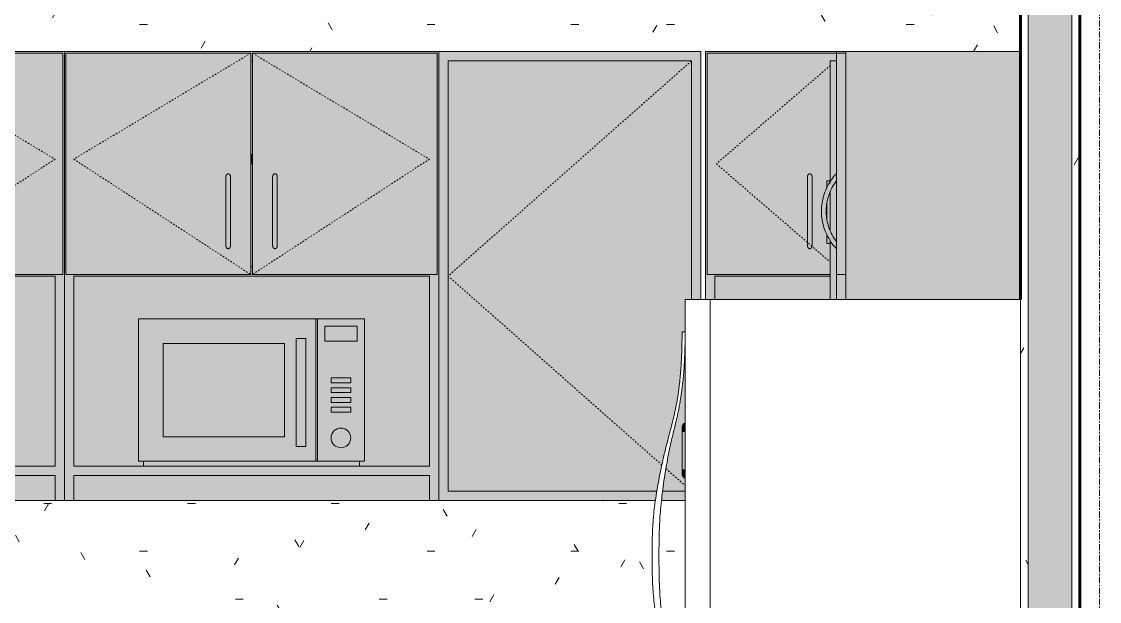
# Model space of a CAD drawing. Header units: inches. Extents: x -1667 to 6641, y -48 to 265.
# Drawn here: x 733.2 to 819.5, y 45.9 to 92.4 of the extents above; entities that cross this region are included whole.
import ezdxf

# ---------------------------------------------------------------- set-up
doc = ezdxf.new("R2010")
doc.units = ezdxf.units.IN
doc.header["$MEASUREMENT"] = 0
doc.linetypes.add('Dash', pattern=[0.25, 0.125, -0.125])
doc.linetypes.add('Grid Line 1_2_', pattern=[0.875, 0.5, -0.125, 0.125, -0.125])
for name, color, linetype, lineweight in [('A-GENM', 13, 'Continuous', 9), ('A-WALL', 113, 'Continuous', 18), ('A-WALL-PATT', 111, 'Continuous', 18), ('I-FURN', 30, 'Continuous', 9), ('I-WALL', 2, 'Continuous', 18), ('Q-CASE', 31, 'Continuous', 9), ('Q-CASE-HDLN', 31, 'Dash', 9), ('Q-SPCQ', 91, 'Continuous', 9), ('S-GRID', 1, 'Continuous', 9)]:
    doc.layers.add(name, color=color, linetype=linetype, lineweight=lineweight)
pattern_1 = [(0, (688.848, 0), (15.36, 3.84), [0.634, -10.886, 0.634, -10.886, -61.44]), (0, (688.848, 0), (15.36, 3.84), [-23.04, 0.634, -22.406, 0.634, -10.886, -26.88]), (0, (688.848, 0), (15.36, 3.84), [-57.6, 0.634, -7.046, 0.634, -18.566]), (120, (694.608, 1.92), (-11.00554, 11.38215), [0.634, -10.886, 0.634, -10.886, -61.44]), (120, (694.608, 1.92), (-11.00554, 11.38215), [-23.04, 0.634, -22.406, 0.634, -10.886, -26.88]), (120, (694.608, 1.92), (-11.00554, 11.38215), [-57.6, 0.634, -7.046, 0.634, -18.566]), (240, (696.528, 9.6), (-4.35446, -15.22215), [0.634, -10.886, 0.634, -10.886, -61.44]), (240, (696.528, 9.6), (-4.35446, -15.22215), [-23.04, 0.634, -22.406, 0.634, -10.886, -26.88]), (240, (696.528, 9.6), (-4.35446, -15.22215), [-57.6, 0.634, -7.046, 0.634, -18.566])]

# ---------------------------------------------------------------- blocks, each defined once
blk = doc.blocks.new('Open Source Metal Building_Exterior_rvt-5-Kitchen - North Elevation')
at = {"layer": 'S-GRID', "linetype": 'Grid Line 1_2_'}
blk.add_line((1122.353, -48), (1122.353, 169), dxfattribs=at)
blk = doc.blocks.new('Refrigeration-Dacor-Millennia - PF36BNDFBK-519146-Kitchen - North Elevation')
at = {"layer": 'A-GENM', "lineweight": 18}
for p, q in [((1089.153, 70.125), (1089.153, 27.593)), ((1091.153, 70.125), (1089.153, 70.125)), ((1091.153, 27.422), (1091.153, 70.125))]:
    blk.add_line(p, q, dxfattribs=at)
at = {"layer": 'A-GENM'}
for p, q in [((1089.153, 70.125), (1089.153, 3)), ((1091.153, 70.125), (1089.153, 70.125)), ((1091.153, 3), (1091.153, 70.125)), ((1088.903, 67.531), (1089.153, 67.531))]:
    blk.add_line(p, q, dxfattribs=at)
for points in [[(1088.903, 31.531), (1088.901, 32.122), (1088.887, 32.952), (1088.844, 33.948), (1088.799, 34.63), (1088.744, 35.263), (1088.681, 35.857), (1088.607, 36.4), (1088.528, 36.912), (1088.443, 37.392), (1088.366, 37.763), (1088.304, 38.051), (1088.241, 38.336), (1088.16, 38.672), (1088.076, 38.996), (1088.01, 39.255), (1087.944, 39.509), (1087.86, 39.819), (1087.75, 40.234), (1087.633, 40.696), (1087.469, 41.368), (1087.2, 42.553), (1086.943, 43.88), (1086.751, 45.116), (1086.644, 45.976), (1086.574, 46.768), (1086.531, 47.506), (1086.51, 48.203), (1086.503, 48.874), (1086.503, 49.531), (1086.503, 50.189), (1086.51, 50.859), (1086.531, 51.557), (1086.574, 52.295), (1086.644, 53.086), (1086.751, 53.947), (1086.895, 54.873), (1087.072, 55.846), (1087.277, 56.848), (1087.469, 57.695), (1087.633, 58.366), (1087.74, 58.786), (1087.827, 59.119), (1087.893, 59.367), (1087.96, 59.616), (1088.027, 59.872), (1088.093, 60.131), (1088.159, 60.392), (1088.225, 60.659), (1088.289, 60.939), (1088.351, 61.227), (1088.412, 61.522), (1088.472, 61.829), (1088.528, 62.153), (1088.581, 62.492), (1088.632, 62.843), (1088.68, 63.21), (1088.723, 63.6), (1088.762, 64.01), (1088.798, 64.437), (1088.83, 64.886), (1088.864, 65.522), (1088.892, 66.383), (1088.902, 67.137), (1088.903, 67.531)], [(1089.153, 67.531), (1089.151, 66.94), (1089.137, 66.111), (1089.095, 65.115), (1089.05, 64.433), (1088.995, 63.8), (1088.934, 63.206), (1088.862, 62.664), (1088.785, 62.151), (1088.703, 61.671), (1088.629, 61.3), (1088.57, 61.012), (1088.51, 60.727), (1088.433, 60.391), (1088.354, 60.067), (1088.293, 59.808), (1088.232, 59.554), (1088.155, 59.244), (1088.056, 58.829), (1087.953, 58.367), (1087.811, 57.696), (1087.586, 56.51), (1087.384, 55.183), (1087.239, 53.947), (1087.159, 53.086), (1087.106, 52.295), (1087.074, 51.557), (1087.058, 50.86), (1087.053, 50.189), (1087.053, 49.531), (1087.053, 48.874), (1087.058, 48.203), (1087.074, 47.505), (1087.106, 46.767), (1087.159, 45.976), (1087.239, 45.115), (1087.348, 44.189), (1087.485, 43.216), (1087.65, 42.214), (1087.811, 41.367), (1087.953, 40.696), (1088.047, 40.275), (1088.125, 39.943), (1088.186, 39.695), (1088.247, 39.446), (1088.308, 39.19), (1088.37, 38.931), (1088.433, 38.67), (1088.495, 38.403), (1088.555, 38.123), (1088.614, 37.835), (1088.673, 37.54), (1088.73, 37.233), (1088.784, 36.908), (1088.836, 36.57), (1088.886, 36.219), (1088.933, 35.852), (1088.975, 35.462), (1089.014, 35.052), (1089.049, 34.625), (1089.08, 34.176), (1089.114, 33.54), (1089.142, 32.679), (1089.152, 31.925), (1089.153, 31.531)]]:
    blk.add_open_spline(points, degree=3, knots=[-1, -1, -1, -1, -0.977941, -0.966912, -0.955882, -0.944853, -0.933824, -0.922794, -0.911765, -0.900735, -0.889706, -0.884191, -0.878676, -0.867647, -0.856618, -0.851103, -0.845588, -0.834559, -0.823529, -0.808824, -0.794118, -0.764706, -0.705882, -0.676471, -0.647059, -0.617647, -0.588235, -0.558824, -0.529412, -0.5, -0.470588, -0.441176, -0.411765, -0.382353, -0.352941, -0.323529, -0.294118, -0.264706, -0.235294, -0.205882, -0.191176, -0.176471, -0.169118, -0.161765, -0.154412, -0.147059, -0.139706, -0.132353, -0.125, -0.117647, -0.110294, -0.102941, -0.095588, -0.088235, -0.080882, -0.073529, -0.066176, -0.058824, -0.051471, -0.044118, -0.036765, -0.029412, -0.014706, 0, 0, 0, 0], dxfattribs=at)
at = {"layer": 'Q-SPCQ'}
for p, q in [((1091.153, 70.125), (1116.028, 70.125)), ((1091.153, 1.5), (1091.153, 70.125)), ((1116.028, 70.125), (1116.028, 1.5))]:
    blk.add_line(p, q, dxfattribs=at)
blk = doc.blocks.new('293304 - 293304 2-686364-Kitchen - North Elevation')
at = {"layer": 'Q-CASE'}
h = blk.add_hatch(color=256, dxfattribs=at)
h.paths.add_polyline_path([(979.403, 54), (980.153, 54), (980.153, 56), (1008.653, 56), (1008.653, 54), (1009.403, 54), (1009.403, 90), (979.403, 90), (979.403, 55.487)], flags=0)
h.paths.add_polyline_path([(998.173, 56.75), (980.153, 56.75), (980.153, 72), (1008.653, 72), (1008.653, 56.75), (1001.752, 56.75)], flags=0)
h.paths.add_polyline_path([(1001.752, 72.125), (994.465, 72.125), (994.465, 72.75), (994.34, 72.75), (994.34, 72.125), (979.528, 72.125), (979.528, 89.875), (994.34, 89.875), (994.34, 89.25), (994.465, 89.25), (994.465, 89.875), (1009.278, 89.875), (1009.278, 72.125), (1008.653, 72.125)], flags=0)
h = blk.add_hatch(color=256, dxfattribs=at)
h.paths.add_polyline_path([(979.528, 72.125), (994.34, 72.125), (994.34, 89.875), (979.528, 89.875), (979.528, 79.923)], flags=0)
h.paths.add_polyline_path([(992.597, 74.209), (992.455, 74.211), (992.366, 74.326), (992.34, 74.47), (992.34, 79.93), (992.366, 80.074), (992.455, 80.189), (992.599, 80.189), (992.689, 80.076), (992.716, 79.923), (992.716, 74.47), (992.666, 74.296), (992.599, 74.211)], flags=0)
h = blk.add_hatch(color=256, dxfattribs=at)
h.paths.add_polyline_path([(994.465, 72.125), (1009.278, 72.125), (1009.278, 89.875), (994.465, 89.875), (994.465, 79.923)], flags=0)
h.paths.add_polyline_path([(996.208, 74.209), (996.116, 74.324), (996.09, 74.47), (996.09, 79.93), (996.116, 80.076), (996.208, 80.191), (996.351, 80.189), (996.44, 80.074), (996.466, 79.923), (996.466, 74.47), (996.44, 74.326), (996.351, 74.211), (996.279, 74.21)], flags=0)
h = blk.add_hatch(color=256, dxfattribs=at)
h.paths.add_polyline_path([(980.153, 56.75), (985.741, 56.75), (985.741, 57.144), (985.348, 57.144), (985.348, 68.561), (1003.458, 68.561), (1003.458, 57.144), (1003.064, 57.144), (1003.064, 56.75), (1008.653, 56.75), (1008.653, 72), (980.153, 72), (980.153, 63.632)], flags=0)
h.paths.add_polyline_path([(994.465, 72.75), (994.465, 81), (994.34, 81), (994.34, 72.75)], flags=0)
h.paths.add_polyline_path([(994.34, 81.75), (994.465, 81.75), (994.465, 89.25), (994.34, 89.25), (994.34, 88.069)], flags=0)
for points in [[(994.34, 81), (994.465, 81), (994.465, 81.75), (994.34, 81.75)], [(992.597, 74.209), (992.689, 74.324), (992.716, 74.47), (992.716, 79.93), (992.689, 80.076), (992.597, 80.191), (992.455, 80.189), (992.366, 80.074), (992.34, 79.923), (992.34, 74.47), (992.366, 74.326), (992.455, 74.211)], [(996.208, 74.209), (996.351, 74.211), (996.44, 74.326), (996.466, 74.47), (996.466, 79.93), (996.44, 80.074), (996.351, 80.189), (996.208, 80.191), (996.116, 80.076), (996.09, 79.923), (996.09, 74.47), (996.116, 74.324)], [(1008.653, 54), (1008.653, 56), (980.153, 56), (980.153, 54), (994.593, 54)]]:
    blk.add_hatch(color=256, dxfattribs=at).paths.add_polyline_path(points, flags=0)
for p, q in [((979.403, 90), (1009.403, 90)), ((979.403, 90), (979.403, 54)), ((979.528, 89.875), (994.34, 89.875)), ((979.528, 72.125), (979.528, 89.875)), ((994.34, 72.125), (994.34, 89.875)), ((994.465, 89.875), (1009.278, 89.875)), ((994.465, 89.875), (994.465, 72.125)), ((1009.278, 72.125), (1009.278, 89.875)), ((1009.403, 54), (1009.403, 90)), ((994.34, 89.25), (994.465, 89.25)), ((994.34, 81.75), (994.465, 81.75)), ((994.465, 81), (994.34, 81)), ((994.465, 72.75), (994.34, 72.75)), ((994.34, 72.125), (979.528, 72.125)), ((980.153, 72), (980.153, 56.75)), ((980.153, 72), (1008.653, 72)), ((1009.278, 72.125), (994.465, 72.125)), ((1008.653, 56.75), (1008.653, 72)), ((1008.653, 56.75), (980.153, 56.75)), ((1008.653, 56), (980.153, 56)), ((980.153, 54), (980.153, 56)), ((1008.653, 56), (1008.653, 54)), ((979.403, 54), (980.153, 54)), ((1008.653, 54), (980.153, 54)), ((1008.653, 54), (1009.403, 54))]:
    blk.add_line(p, q, dxfattribs=at)
at = {"layer": 'Q-CASE', "flags": 128}
for points in [[(992.34, 79.93), (992.34, 79.802), (992.34, 79.669), (992.34, 79.532), (992.34, 79.391), (992.34, 79.247), (992.34, 79.1), (992.34, 78.949), (992.34, 78.796), (992.34, 78.64), (992.34, 78.482), (992.34, 78.322), (992.34, 78.16), (992.34, 77.997), (992.34, 77.832), (992.34, 77.666), (992.34, 77.5), (992.34, 77.333), (992.34, 77.166), (992.34, 76.999), (992.34, 76.832), (992.34, 76.666), (992.34, 76.5), (992.34, 76.336), (992.34, 76.173), (992.34, 76.012), (992.34, 75.853), (992.34, 75.695), (992.34, 75.541), (992.34, 75.389), (992.34, 75.239), (992.34, 75.093), (992.34, 74.951), (992.34, 74.812), (992.34, 74.676), (992.34, 74.545), (992.34, 74.47)], [(992.716, 74.47), (992.716, 74.598), (992.716, 74.731), (992.716, 74.868), (992.716, 75.009), (992.716, 75.153), (992.716, 75.3), (992.716, 75.451), (992.716, 75.604), (992.716, 75.76), (992.716, 75.918), (992.716, 76.078), (992.716, 76.24), (992.716, 76.403), (992.716, 76.568), (992.716, 76.734), (992.716, 76.9), (992.716, 77.067), (992.716, 77.234), (992.716, 77.401), (992.716, 77.568), (992.716, 77.734), (992.716, 77.9), (992.716, 78.064), (992.716, 78.227), (992.716, 78.388), (992.716, 78.547), (992.716, 78.705), (992.716, 78.859), (992.716, 79.011), (992.716, 79.161), (992.716, 79.307), (992.716, 79.449), (992.716, 79.588), (992.716, 79.724), (992.716, 79.855), (992.716, 79.93)], [(996.09, 79.93), (996.09, 79.802), (996.09, 79.669), (996.09, 79.532), (996.09, 79.391), (996.09, 79.247), (996.09, 79.1), (996.09, 78.949), (996.09, 78.796), (996.09, 78.64), (996.09, 78.482), (996.09, 78.322), (996.09, 78.16), (996.09, 77.997), (996.09, 77.832), (996.09, 77.666), (996.09, 77.5), (996.09, 77.333), (996.09, 77.166), (996.09, 76.999), (996.09, 76.832), (996.09, 76.666), (996.09, 76.5), (996.09, 76.336), (996.09, 76.173), (996.09, 76.012), (996.09, 75.853), (996.09, 75.695), (996.09, 75.541), (996.09, 75.389), (996.09, 75.239), (996.09, 75.093), (996.09, 74.951), (996.09, 74.812), (996.09, 74.676), (996.09, 74.545), (996.09, 74.47)], [(996.466, 74.47), (996.466, 74.598), (996.466, 74.731), (996.466, 74.868), (996.466, 75.009), (996.466, 75.153), (996.466, 75.3), (996.466, 75.451), (996.466, 75.604), (996.466, 75.76), (996.466, 75.918), (996.466, 76.078), (996.466, 76.24), (996.466, 76.403), (996.466, 76.568), (996.466, 76.734), (996.466, 76.9), (996.466, 77.067), (996.466, 77.234), (996.466, 77.401), (996.466, 77.568), (996.466, 77.734), (996.466, 77.9), (996.466, 78.064), (996.466, 78.227), (996.466, 78.388), (996.466, 78.547), (996.466, 78.705), (996.466, 78.859), (996.466, 79.011), (996.466, 79.161), (996.466, 79.307), (996.466, 79.449), (996.466, 79.588), (996.466, 79.724), (996.466, 79.855), (996.466, 79.93)]]:
    blk.add_lwpolyline(points, dxfattribs=at)
at = {"layer": 'Q-CASE'}
for points, knots in [([(992.34, 79.93), (992.339, 79.957), (992.342, 80.007), (992.357, 80.055), (992.369, 80.082), (992.375, 80.093), (992.385, 80.113), (992.402, 80.141), (992.427, 80.17), (992.447, 80.186), (992.462, 80.192), (992.473, 80.196), (992.493, 80.202), (992.526, 80.205), (992.558, 80.203), (992.579, 80.198), (992.59, 80.194), (992.605, 80.188), (992.626, 80.172), (992.651, 80.143), (992.669, 80.115), (992.681, 80.092), (992.697, 80.059), (992.713, 80.008), (992.717, 79.957), (992.716, 79.93)], [0, 0, 0, 0, 0.1, 0.2, 0.2125, 0.225, 0.25, 0.3, 0.35, 0.4, 0.4125, 0.425, 0.45, 0.5, 0.55, 0.575, 0.5875, 0.6, 0.65, 0.7, 0.75, 0.775, 0.8, 0.9, 1, 1, 1, 1]), ([(996.09, 79.93), (996.089, 79.957), (996.092, 80.008), (996.108, 80.059), (996.124, 80.092), (996.136, 80.115), (996.154, 80.143), (996.179, 80.172), (996.2, 80.188), (996.215, 80.194), (996.226, 80.198), (996.247, 80.203), (996.279, 80.205), (996.312, 80.202), (996.332, 80.196), (996.343, 80.192), (996.358, 80.186), (996.379, 80.17), (996.403, 80.141), (996.42, 80.113), (996.431, 80.093), (996.436, 80.082), (996.448, 80.055), (996.463, 80.007), (996.467, 79.957), (996.466, 79.93)], [0, 0, 0, 0, 0.1, 0.2, 0.225, 0.25, 0.3, 0.35, 0.4, 0.4125, 0.425, 0.45, 0.5, 0.55, 0.575, 0.5875, 0.6, 0.65, 0.7, 0.75, 0.775, 0.7875, 0.8, 0.9, 1, 1, 1, 1]), ([(992.716, 74.47), (992.717, 74.443), (992.713, 74.392), (992.697, 74.341), (992.681, 74.308), (992.669, 74.285), (992.651, 74.257), (992.626, 74.228), (992.605, 74.212), (992.59, 74.206), (992.579, 74.202), (992.558, 74.197), (992.526, 74.195), (992.493, 74.198), (992.473, 74.204), (992.462, 74.208), (992.447, 74.214), (992.427, 74.23), (992.402, 74.259), (992.385, 74.287), (992.375, 74.307), (992.369, 74.318), (992.357, 74.345), (992.342, 74.393), (992.339, 74.443), (992.34, 74.47)], [0, 0, 0, 0, 0.1, 0.2, 0.225, 0.25, 0.3, 0.35, 0.4, 0.4125, 0.425, 0.45, 0.5, 0.55, 0.575, 0.5875, 0.6, 0.65, 0.7, 0.75, 0.775, 0.7875, 0.8, 0.9, 1, 1, 1, 1]), ([(996.466, 74.47), (996.467, 74.443), (996.463, 74.393), (996.448, 74.345), (996.436, 74.318), (996.431, 74.307), (996.42, 74.287), (996.403, 74.259), (996.379, 74.23), (996.358, 74.214), (996.343, 74.208), (996.332, 74.204), (996.312, 74.198), (996.279, 74.195), (996.247, 74.197), (996.226, 74.202), (996.215, 74.206), (996.2, 74.212), (996.179, 74.228), (996.154, 74.257), (996.136, 74.285), (996.124, 74.308), (996.108, 74.341), (996.092, 74.392), (996.089, 74.443), (996.09, 74.47)], [0, 0, 0, 0, 0.1, 0.2, 0.2125, 0.225, 0.25, 0.3, 0.35, 0.4, 0.4125, 0.425, 0.45, 0.5, 0.55, 0.575, 0.5875, 0.6, 0.65, 0.7, 0.75, 0.775, 0.8, 0.9, 1, 1, 1, 1])]:
    blk.add_open_spline(points, degree=3, knots=knots, dxfattribs=at)
at = {"layer": 'Q-CASE-HDLN'}
for p, q in [((994.34, 89.875), (980.153, 81.375)), ((994.465, 89.875), (1008.653, 81.375)), ((980.153, 81.375), (994.34, 72.125)), ((1008.653, 81.375), (994.465, 72.125))]:
    blk.add_line(p, q, dxfattribs=at)
blk = doc.blocks.new('Small_Microwave_14381 - Small_Microwave_14381-624995-Kitchen - North Elevation')
at = {"layer": 'I-FURN'}
h = blk.add_hatch(color=256, dxfattribs=at)
h.paths.add_polyline_path([(998.173, 57.144), (999.541, 57.144), (999.541, 68.561), (985.348, 68.561), (985.348, 57.144), (998.163, 57.144)], flags=0)
h.paths.add_polyline_path([(998.462, 58.325), (997.967, 58.325), (997.98, 66.986), (998.754, 66.986), (998.741, 58.325), (998.557, 58.325)], flags=0)
h.paths.add_polyline_path([(987.316, 59.112), (987.316, 66.593), (997.041, 66.593), (997.041, 59.112), (994.593, 59.112)], flags=0)
for points in [[(999.541, 57.144), (999.694, 57.144), (999.694, 68.561), (999.541, 68.561), (999.541, 59.112)], [(1002.867, 66.789), (1002.867, 67.97), (1000.285, 67.97), (1000.285, 66.789), (1001.752, 66.789)], [(997.041, 59.112), (997.041, 66.593), (987.316, 66.593), (987.316, 59.112), (994.593, 59.112)], [(998.163, 58.325), (998.754, 58.325), (998.741, 66.986), (997.967, 66.986), (997.98, 58.325), (998.082, 58.325)], [(1002.364, 63.443), (1002.364, 63.837), (1000.789, 63.837), (1000.789, 63.443), (1001.752, 63.443)], [(1000.789, 62.656), (1002.364, 62.656), (1002.364, 63.049), (1000.789, 63.049)], [(1000.789, 61.868), (1002.364, 61.868), (1002.364, 62.262), (1000.789, 62.262)], [(1000.789, 61.081), (1002.364, 61.081), (1002.364, 61.474), (1000.789, 61.474)], [(1001.564, 58.234), (1001.768, 58.261), (1001.957, 58.34), (1002.12, 58.465), (1002.246, 58.628), (1002.324, 58.818), (1002.351, 59.022), (1002.324, 59.225), (1002.246, 59.415), (1002.12, 59.578), (1001.957, 59.704), (1001.752, 59.784), (1001.564, 59.809), (1001.36, 59.782), (1001.17, 59.704), (1000.992, 59.56), (1000.882, 59.415), (1000.803, 59.225), (1000.776, 59.022), (1000.803, 58.818), (1000.882, 58.628), (1001.007, 58.465), (1001.17, 58.34), (1001.36, 58.261)], [(1003.064, 56.75), (1003.064, 57.144), (985.741, 57.144), (985.741, 56.75), (1002.867, 56.75)]]:
    blk.add_hatch(color=256, dxfattribs=at).paths.add_polyline_path(points, flags=0)
h = blk.add_hatch(color=256, dxfattribs=at)
h.paths.add_polyline_path([(1000.776, 57.144), (1003.458, 57.144), (1003.458, 68.561), (999.694, 68.561), (999.694, 57.144)], flags=0)
h.paths.add_polyline_path([(1001.564, 58.234), (1001.36, 58.261), (1001.17, 58.34), (1001.007, 58.465), (1000.882, 58.628), (1000.803, 58.818), (1000.776, 59.022), (1000.803, 59.225), (1000.882, 59.415), (1001.007, 59.578), (1001.17, 59.704), (1001.36, 59.782), (1001.564, 59.809), (1001.768, 59.782), (1001.957, 59.704), (1002.12, 59.578), (1002.246, 59.415), (1002.324, 59.225), (1002.351, 59.022), (1002.324, 58.818), (1002.246, 58.628), (1002.12, 58.465), (1001.957, 58.34), (1001.752, 58.259)], flags=0)
h.paths.add_polyline_path([(1002.351, 61.081), (1000.789, 61.081), (1000.789, 61.474), (1002.364, 61.474), (1002.364, 61.081)], flags=0)
h.paths.add_polyline_path([(1001.904, 61.868), (1000.789, 61.868), (1000.789, 62.262), (1002.364, 62.262), (1002.351, 61.868)], flags=0)
h.paths.add_polyline_path([(1002.364, 62.656), (1000.789, 62.656), (1000.789, 63.049), (1002.364, 63.049)], flags=0)
h.paths.add_polyline_path([(1002.351, 63.443), (1000.789, 63.443), (1000.789, 63.837), (1002.364, 63.837), (1002.364, 63.443)], flags=0)
h.paths.add_polyline_path([(1002.364, 66.789), (1000.285, 66.789), (1000.285, 67.97), (1002.867, 67.97), (1002.867, 66.789)], flags=0)
for p, q in [((985.348, 68.561), (999.541, 68.561)), ((985.348, 68.561), (985.348, 57.144)), ((999.541, 57.144), (999.541, 68.561)), ((999.541, 68.561), (999.694, 68.561)), ((999.694, 68.561), (1003.458, 68.561)), ((999.694, 57.144), (999.694, 68.561)), ((1003.458, 57.144), (1003.458, 68.561)), ((1000.285, 67.97), (1002.867, 67.97)), ((1000.285, 66.789), (1000.285, 67.97)), ((1002.867, 67.97), (1002.867, 66.789)), ((987.316, 59.112), (987.316, 66.593)), ((987.316, 66.593), (997.041, 66.593)), ((997.041, 66.593), (997.041, 59.112)), ((997.967, 66.986), (997.967, 58.325)), ((997.967, 66.986), (998.754, 66.986)), ((998.754, 58.325), (998.754, 66.986)), ((1002.867, 66.789), (1000.285, 66.789)), ((1002.364, 63.837), (1000.789, 63.837)), ((1000.789, 63.837), (1000.789, 63.443)), ((1000.789, 63.443), (1002.364, 63.443)), ((1002.364, 63.443), (1002.364, 63.837)), ((1002.364, 63.049), (1000.789, 63.049)), ((1000.789, 63.049), (1000.789, 62.656)), ((1000.789, 62.656), (1002.364, 62.656)), ((1002.364, 62.262), (1000.789, 62.262)), ((1000.789, 62.262), (1000.789, 61.868)), ((1002.364, 62.656), (1002.364, 63.049)), ((1002.364, 61.868), (1002.364, 62.262)), ((1000.789, 61.868), (1002.364, 61.868)), ((1002.364, 61.474), (1000.789, 61.474)), ((1000.789, 61.474), (1000.789, 61.081)), ((1002.364, 61.081), (1002.364, 61.474)), ((1000.789, 61.081), (1002.364, 61.081)), ((997.041, 59.112), (987.316, 59.112)), ((998.754, 58.325), (997.967, 58.325)), ((999.541, 57.144), (985.348, 57.144)), ((985.741, 56.75), (985.741, 57.144)), ((999.694, 57.144), (999.541, 57.144)), ((1003.458, 57.144), (999.694, 57.144)), ((1003.064, 57.144), (1003.064, 56.75))]:
    blk.add_line(p, q, dxfattribs=at)
for start, end in [(0, 180), (180, 0)]:
    blk.add_arc((1001.564, 59.022), 0.787, start, end, dxfattribs=at)
blk = doc.blocks.new('293302 - 293302-686305-Kitchen - North Elevation')
at = {"layer": 'Q-CASE'}
for points in [[(1091.153, 70.125), (1091.528, 70.125), (1091.528, 72), (1100.778, 72), (1100.778, 72.125), (1090.903, 72.125), (1090.903, 89.875), (1101.278, 89.875), (1101.278, 90), (1090.778, 90), (1090.778, 70.125)], [(1099.18, 74.196), (1099.249, 74.241), (1099.294, 74.309), (1099.328, 74.47), (1099.32, 80.012), (1099.294, 80.091), (1099.249, 80.159), (1099.18, 80.204), (1099.099, 80.204), (1099.03, 80.159), (1098.985, 80.091), (1098.952, 79.923), (1098.959, 74.388), (1098.985, 74.309), (1099.03, 74.241), (1099.099, 74.196)], [(1094.828, 70.125), (1100.778, 70.125), (1100.778, 72), (1091.528, 72), (1091.528, 70.125)]]:
    blk.add_hatch(color=256, dxfattribs=at).paths.add_polyline_path(points, flags=0)
h = blk.add_hatch(color=256, dxfattribs=at)
h.paths.add_polyline_path([(1094.828, 72.125), (1100.778, 72.125), (1100.758, 74.623), (1100.499, 74.623), (1100.499, 75.353), (1100.447, 75.436), (1100.12, 76.706), (1100.131, 77.773), (1100.461, 78.985), (1100.499, 79.041), (1100.499, 79.623), (1100.778, 79.623), (1100.778, 89.25), (1101.278, 89.25), (1101.278, 89.875), (1090.903, 89.875), (1090.903, 72.125)], flags=0)
h.paths.add_polyline_path([(1099.099, 74.196), (1099.028, 74.245), (1098.985, 74.309), (1098.952, 74.47), (1098.959, 80.012), (1098.985, 80.091), (1099.076, 80.189), (1099.099, 80.204), (1099.203, 80.189), (1099.267, 80.131), (1099.3, 80.074), (1099.328, 79.923), (1099.32, 74.388), (1099.26, 74.257), (1099.217, 74.22), (1099.18, 74.196), (1099.14, 74.196)], flags=0)
h.paths.add_polyline_path([(1100.499, 76.61), (1100.499, 77.795), (1100.447, 77.555), (1100.477, 76.706)], flags=0)
h = blk.add_hatch(color=256, dxfattribs=at)
h.paths.add_polyline_path([(1100.758, 74.623), (1100.778, 74.623), (1100.766, 74.932), (1100.538, 75.29), (1100.499, 75.353), (1100.516, 74.623), (1100.741, 74.623)], flags=0)
h.paths.add_polyline_path([(1100.778, 75.71), (1100.778, 78.69), (1100.64, 78.403), (1100.499, 77.795), (1100.499, 76.609), (1100.648, 75.961), (1100.76, 75.745)], flags=0)
h.paths.add_polyline_path([(1100.499, 79.041), (1100.778, 79.459), (1100.778, 79.623), (1100.499, 79.623), (1100.499, 79.11)], flags=0)
for p, q in [((1090.778, 90), (1101.278, 90)), ((1090.778, 70.125), (1090.778, 90)), ((1090.903, 89.875), (1101.278, 89.875)), ((1090.903, 72.125), (1090.903, 89.875)), ((1100.499, 79.041), (1100.499, 79.623)), ((1100.499, 79.623), (1100.778, 79.623)), ((1100.499, 76.61), (1100.499, 77.795)), ((1100.499, 74.623), (1100.499, 75.353)), ((1100.778, 74.623), (1100.499, 74.623)), ((1100.778, 72.125), (1090.903, 72.125)), ((1091.528, 72), (1091.528, 70.125)), ((1100.778, 72), (1091.528, 72))]:
    blk.add_line(p, q, dxfattribs=at)
at = {"layer": 'Q-CASE', "flags": 128}
for points in [[(1098.952, 79.93), (1098.952, 79.802), (1098.952, 79.669), (1098.952, 79.532), (1098.952, 79.391), (1098.952, 79.247), (1098.952, 79.1), (1098.952, 78.949), (1098.952, 78.796), (1098.952, 78.64), (1098.952, 78.482), (1098.952, 78.322), (1098.952, 78.16), (1098.952, 77.997), (1098.952, 77.832), (1098.952, 77.666), (1098.952, 77.5), (1098.952, 77.333), (1098.952, 77.166), (1098.952, 76.999), (1098.952, 76.832), (1098.952, 76.666), (1098.952, 76.5), (1098.952, 76.336), (1098.952, 76.173), (1098.952, 76.012), (1098.952, 75.853), (1098.952, 75.695), (1098.952, 75.541), (1098.952, 75.389), (1098.952, 75.239), (1098.952, 75.093), (1098.952, 74.951), (1098.952, 74.812), (1098.952, 74.676), (1098.952, 74.545), (1098.952, 74.47)], [(1099.328, 74.47), (1099.328, 74.598), (1099.328, 74.731), (1099.328, 74.868), (1099.328, 75.009), (1099.328, 75.153), (1099.328, 75.3), (1099.328, 75.451), (1099.328, 75.604), (1099.328, 75.76), (1099.328, 75.918), (1099.328, 76.078), (1099.328, 76.24), (1099.328, 76.403), (1099.328, 76.568), (1099.328, 76.734), (1099.328, 76.9), (1099.328, 77.067), (1099.328, 77.234), (1099.328, 77.401), (1099.328, 77.568), (1099.328, 77.734), (1099.328, 77.9), (1099.328, 78.064), (1099.328, 78.227), (1099.328, 78.388), (1099.328, 78.547), (1099.328, 78.705), (1099.328, 78.859), (1099.328, 79.011), (1099.328, 79.161), (1099.328, 79.307), (1099.328, 79.449), (1099.328, 79.588), (1099.328, 79.724), (1099.328, 79.855), (1099.328, 79.93)]]:
    blk.add_lwpolyline(points, dxfattribs=at)
at = {"layer": 'Q-CASE'}
for points in [[(1098.952, 79.93), (1098.951, 79.958), (1098.955, 79.992), (1098.964, 80.032), (1098.969, 80.052), (1098.976, 80.072), (1098.983, 80.088), (1098.989, 80.1), (1098.996, 80.112), (1099.004, 80.127), (1099.014, 80.141), (1099.023, 80.152), (1099.03, 80.159), (1099.037, 80.166), (1099.048, 80.175), (1099.062, 80.186), (1099.08, 80.197), (1099.096, 80.203), (1099.108, 80.206), (1099.122, 80.209), (1099.14, 80.21), (1099.157, 80.209), (1099.171, 80.206), (1099.184, 80.203), (1099.199, 80.197), (1099.217, 80.186), (1099.231, 80.175), (1099.242, 80.166), (1099.25, 80.158), (1099.259, 80.148), (1099.272, 80.132), (1099.283, 80.114), (1099.291, 80.098), (1099.296, 80.088), (1099.302, 80.074), (1099.31, 80.052), (1099.318, 80.022), (1099.326, 79.982), (1099.328, 79.951), (1099.328, 79.93)], [(1099.328, 74.47), (1099.328, 74.442), (1099.324, 74.408), (1099.315, 74.368), (1099.31, 74.348), (1099.303, 74.328), (1099.296, 74.312), (1099.29, 74.3), (1099.283, 74.288), (1099.275, 74.273), (1099.265, 74.259), (1099.256, 74.248), (1099.249, 74.241), (1099.242, 74.234), (1099.231, 74.225), (1099.217, 74.214), (1099.199, 74.203), (1099.184, 74.197), (1099.171, 74.194), (1099.157, 74.191), (1099.14, 74.19), (1099.122, 74.191), (1099.108, 74.194), (1099.096, 74.197), (1099.08, 74.203), (1099.062, 74.214), (1099.048, 74.225), (1099.037, 74.234), (1099.029, 74.242), (1099.02, 74.252), (1099.007, 74.268), (1098.996, 74.286), (1098.988, 74.302), (1098.983, 74.312), (1098.977, 74.326), (1098.969, 74.348), (1098.961, 74.378), (1098.954, 74.418), (1098.951, 74.449), (1098.952, 74.47)]]:
    blk.add_open_spline(points, degree=3, knots=[0, 0, 0, 0, 0.111111, 0.138889, 0.166667, 0.194444, 0.222222, 0.236111, 0.25, 0.277778, 0.305556, 0.319444, 0.333333, 0.347222, 0.361111, 0.388889, 0.416667, 0.444444, 0.458333, 0.472222, 0.5, 0.527778, 0.541667, 0.555556, 0.583333, 0.611111, 0.638889, 0.652778, 0.666667, 0.6875, 0.708333, 0.75, 0.770833, 0.78125, 0.791667, 0.833333, 0.875, 0.916667, 1, 1, 1, 1], dxfattribs=at)
at = {"layer": 'Q-CASE-HDLN'}
for p, q in [((1101.278, 89.314), (1101.204, 89.25)), ((1100.778, 88.882), (1091.653, 81)), ((1091.653, 81), (1100.778, 73.118))]:
    blk.add_line(p, q, dxfattribs=at)
blk = doc.blocks.new('293304 - 293304 2-V18-Kitchen - North Elevation')
at = {"layer": 'Q-CASE'}
h = blk.add_hatch(color=256, dxfattribs=at)
h.paths.add_polyline_path([(1040.153, 54), (1040.153, 56), (1068.653, 56), (1068.653, 54), (1069.403, 54), (1069.403, 90), (1039.403, 90), (1039.403, 54)], flags=0)
h.paths.add_polyline_path([(1059.029, 56.75), (1040.153, 56.75), (1040.153, 72), (1068.653, 72), (1068.653, 56.75), (1066.189, 56.75)], flags=0)
h.paths.add_polyline_path([(1068.658, 72.125), (1054.465, 72.125), (1054.465, 72.75), (1054.34, 72.75), (1054.34, 72.125), (1039.528, 72.125), (1039.528, 89.875), (1054.34, 89.875), (1054.34, 89.25), (1054.465, 89.25), (1054.465, 89.875), (1069.278, 89.875), (1069.278, 72.125)], flags=0)
h = blk.add_hatch(color=256, dxfattribs=at)
h.paths.add_polyline_path([(1039.528, 72.125), (1054.34, 72.125), (1054.34, 89.875), (1039.528, 89.875), (1039.528, 88.069)], flags=0)
h.paths.add_polyline_path([(1052.597, 74.209), (1052.455, 74.211), (1052.366, 74.326), (1052.34, 74.47), (1052.34, 79.93), (1052.366, 80.074), (1052.455, 80.189), (1052.599, 80.189), (1052.689, 80.076), (1052.716, 79.923), (1052.716, 74.47), (1052.666, 74.296), (1052.599, 74.211)], flags=0)
h = blk.add_hatch(color=256, dxfattribs=at)
h.paths.add_polyline_path([(1054.465, 72.125), (1069.278, 72.125), (1069.278, 89.875), (1054.465, 89.875), (1054.465, 74.967)], flags=0)
h.paths.add_polyline_path([(1056.208, 74.209), (1056.116, 74.324), (1056.09, 74.47), (1056.09, 79.93), (1056.116, 80.076), (1056.208, 80.191), (1056.351, 80.189), (1056.44, 80.074), (1056.466, 79.923), (1056.466, 74.47), (1056.44, 74.326), (1056.351, 74.211), (1056.279, 74.21)], flags=0)
h = blk.add_hatch(color=256, dxfattribs=at)
h.paths.add_polyline_path([(1045.348, 56.75), (1045.741, 56.75), (1045.741, 57.144), (1045.348, 57.144), (1045.348, 68.561), (1063.458, 68.561), (1063.458, 57.144), (1063.064, 57.144), (1063.064, 56.75), (1068.653, 56.75), (1068.653, 72), (1040.153, 72), (1040.153, 56.75), (1044.954, 56.75)], flags=0)
h.paths.add_polyline_path([(1054.34, 72.75), (1054.465, 72.75), (1054.465, 81), (1054.34, 81), (1054.34, 75.851)], flags=0)
h.paths.add_polyline_path([(1054.465, 81.75), (1054.465, 89.25), (1054.34, 89.25), (1054.34, 81.75)], flags=0)
for points in [[(1054.34, 81), (1054.465, 81), (1054.465, 81.75), (1054.34, 81.75)], [(1052.597, 74.209), (1052.689, 74.324), (1052.716, 74.47), (1052.716, 79.93), (1052.689, 80.076), (1052.597, 80.191), (1052.455, 80.189), (1052.366, 80.074), (1052.34, 79.923), (1052.34, 74.47), (1052.366, 74.326), (1052.455, 74.211)], [(1056.208, 74.209), (1056.351, 74.211), (1056.44, 74.326), (1056.466, 74.47), (1056.466, 79.93), (1056.44, 80.074), (1056.351, 80.189), (1056.208, 80.191), (1056.116, 80.076), (1056.09, 79.923), (1056.09, 74.47), (1056.116, 74.324)], [(1066.189, 54), (1068.653, 54), (1068.653, 56), (1040.153, 56), (1040.153, 54)]]:
    blk.add_hatch(color=256, dxfattribs=at).paths.add_polyline_path(points, flags=0)
for p, q in [((1039.403, 90), (1069.403, 90)), ((1039.403, 90), (1039.403, 54)), ((1039.528, 89.875), (1054.34, 89.875)), ((1039.528, 72.125), (1039.528, 89.875)), ((1054.34, 72.125), (1054.34, 89.875)), ((1054.465, 89.875), (1069.278, 89.875)), ((1054.465, 89.875), (1054.465, 72.125)), ((1069.278, 72.125), (1069.278, 89.875)), ((1054.34, 89.25), (1054.465, 89.25)), ((1054.34, 81.75), (1054.465, 81.75)), ((1054.465, 81), (1054.34, 81)), ((1054.465, 72.75), (1054.34, 72.75)), ((1054.34, 72.125), (1039.528, 72.125)), ((1040.153, 72), (1040.153, 56.75)), ((1040.153, 72), (1068.653, 72)), ((1069.278, 72.125), (1054.465, 72.125)), ((1068.653, 56.75), (1068.653, 72)), ((1068.653, 56.75), (1040.153, 56.75)), ((1068.653, 56), (1040.153, 56)), ((1040.153, 54), (1040.153, 56)), ((1068.653, 56), (1068.653, 54)), ((1039.403, 54), (1040.153, 54)), ((1068.653, 54), (1040.153, 54)), ((1068.653, 54), (1069.403, 54))]:
    blk.add_line(p, q, dxfattribs=at)
at = {"layer": 'Q-CASE', "flags": 128}
for points in [[(1052.34, 79.93), (1052.34, 79.802), (1052.34, 79.669), (1052.34, 79.532), (1052.34, 79.391), (1052.34, 79.247), (1052.34, 79.1), (1052.34, 78.949), (1052.34, 78.796), (1052.34, 78.64), (1052.34, 78.482), (1052.34, 78.322), (1052.34, 78.16), (1052.34, 77.997), (1052.34, 77.832), (1052.34, 77.666), (1052.34, 77.5), (1052.34, 77.333), (1052.34, 77.166), (1052.34, 76.999), (1052.34, 76.832), (1052.34, 76.666), (1052.34, 76.5), (1052.34, 76.336), (1052.34, 76.173), (1052.34, 76.012), (1052.34, 75.853), (1052.34, 75.695), (1052.34, 75.541), (1052.34, 75.389), (1052.34, 75.239), (1052.34, 75.093), (1052.34, 74.951), (1052.34, 74.812), (1052.34, 74.676), (1052.34, 74.545), (1052.34, 74.47)], [(1052.716, 74.47), (1052.716, 74.598), (1052.716, 74.731), (1052.716, 74.868), (1052.716, 75.009), (1052.716, 75.153), (1052.716, 75.3), (1052.716, 75.451), (1052.716, 75.604), (1052.716, 75.76), (1052.716, 75.918), (1052.716, 76.078), (1052.716, 76.24), (1052.716, 76.403), (1052.716, 76.568), (1052.716, 76.734), (1052.716, 76.9), (1052.716, 77.067), (1052.716, 77.234), (1052.716, 77.401), (1052.716, 77.568), (1052.716, 77.734), (1052.716, 77.9), (1052.716, 78.064), (1052.716, 78.227), (1052.716, 78.388), (1052.716, 78.547), (1052.716, 78.705), (1052.716, 78.859), (1052.716, 79.011), (1052.716, 79.161), (1052.716, 79.307), (1052.716, 79.449), (1052.716, 79.588), (1052.716, 79.724), (1052.716, 79.855), (1052.716, 79.93)], [(1056.09, 79.93), (1056.09, 79.802), (1056.09, 79.669), (1056.09, 79.532), (1056.09, 79.391), (1056.09, 79.247), (1056.09, 79.1), (1056.09, 78.949), (1056.09, 78.796), (1056.09, 78.64), (1056.09, 78.482), (1056.09, 78.322), (1056.09, 78.16), (1056.09, 77.997), (1056.09, 77.832), (1056.09, 77.666), (1056.09, 77.5), (1056.09, 77.333), (1056.09, 77.166), (1056.09, 76.999), (1056.09, 76.832), (1056.09, 76.666), (1056.09, 76.5), (1056.09, 76.336), (1056.09, 76.173), (1056.09, 76.012), (1056.09, 75.853), (1056.09, 75.695), (1056.09, 75.541), (1056.09, 75.389), (1056.09, 75.239), (1056.09, 75.093), (1056.09, 74.951), (1056.09, 74.812), (1056.09, 74.676), (1056.09, 74.545), (1056.09, 74.47)], [(1056.466, 74.47), (1056.466, 74.598), (1056.466, 74.731), (1056.466, 74.868), (1056.466, 75.009), (1056.466, 75.153), (1056.466, 75.3), (1056.466, 75.451), (1056.466, 75.604), (1056.466, 75.76), (1056.466, 75.918), (1056.466, 76.078), (1056.466, 76.24), (1056.466, 76.403), (1056.466, 76.568), (1056.466, 76.734), (1056.466, 76.9), (1056.466, 77.067), (1056.466, 77.234), (1056.466, 77.401), (1056.466, 77.568), (1056.466, 77.734), (1056.466, 77.9), (1056.466, 78.064), (1056.466, 78.227), (1056.466, 78.388), (1056.466, 78.547), (1056.466, 78.705), (1056.466, 78.859), (1056.466, 79.011), (1056.466, 79.161), (1056.466, 79.307), (1056.466, 79.449), (1056.466, 79.588), (1056.466, 79.724), (1056.466, 79.855), (1056.466, 79.93)]]:
    blk.add_lwpolyline(points, dxfattribs=at)
at = {"layer": 'Q-CASE'}
for points, knots in [([(1052.34, 79.93), (1052.339, 79.957), (1052.342, 80.007), (1052.357, 80.055), (1052.369, 80.082), (1052.375, 80.093), (1052.385, 80.113), (1052.402, 80.141), (1052.427, 80.17), (1052.447, 80.186), (1052.462, 80.192), (1052.473, 80.196), (1052.493, 80.202), (1052.526, 80.205), (1052.558, 80.203), (1052.579, 80.198), (1052.59, 80.194), (1052.605, 80.188), (1052.626, 80.172), (1052.651, 80.143), (1052.669, 80.115), (1052.681, 80.092), (1052.697, 80.059), (1052.713, 80.008), (1052.717, 79.957), (1052.716, 79.93)], [0, 0, 0, 0, 0.1, 0.2, 0.2125, 0.225, 0.25, 0.3, 0.35, 0.4, 0.4125, 0.425, 0.45, 0.5, 0.55, 0.575, 0.5875, 0.6, 0.65, 0.7, 0.75, 0.775, 0.8, 0.9, 1, 1, 1, 1]), ([(1056.09, 79.93), (1056.089, 79.957), (1056.092, 80.008), (1056.108, 80.059), (1056.124, 80.092), (1056.136, 80.115), (1056.154, 80.143), (1056.179, 80.172), (1056.2, 80.188), (1056.215, 80.194), (1056.226, 80.198), (1056.247, 80.203), (1056.279, 80.205), (1056.312, 80.202), (1056.332, 80.196), (1056.343, 80.192), (1056.358, 80.186), (1056.379, 80.17), (1056.403, 80.141), (1056.42, 80.113), (1056.431, 80.093), (1056.436, 80.082), (1056.448, 80.055), (1056.463, 80.007), (1056.467, 79.957), (1056.466, 79.93)], [0, 0, 0, 0, 0.1, 0.2, 0.225, 0.25, 0.3, 0.35, 0.4, 0.4125, 0.425, 0.45, 0.5, 0.55, 0.575, 0.5875, 0.6, 0.65, 0.7, 0.75, 0.775, 0.7875, 0.8, 0.9, 1, 1, 1, 1]), ([(1052.716, 74.47), (1052.717, 74.443), (1052.713, 74.392), (1052.697, 74.341), (1052.681, 74.308), (1052.669, 74.285), (1052.651, 74.257), (1052.626, 74.228), (1052.605, 74.212), (1052.59, 74.206), (1052.579, 74.202), (1052.558, 74.197), (1052.526, 74.195), (1052.493, 74.198), (1052.473, 74.204), (1052.462, 74.208), (1052.447, 74.214), (1052.427, 74.23), (1052.402, 74.259), (1052.385, 74.287), (1052.375, 74.307), (1052.369, 74.318), (1052.357, 74.345), (1052.342, 74.393), (1052.339, 74.443), (1052.34, 74.47)], [0, 0, 0, 0, 0.1, 0.2, 0.225, 0.25, 0.3, 0.35, 0.4, 0.4125, 0.425, 0.45, 0.5, 0.55, 0.575, 0.5875, 0.6, 0.65, 0.7, 0.75, 0.775, 0.7875, 0.8, 0.9, 1, 1, 1, 1]), ([(1056.466, 74.47), (1056.467, 74.443), (1056.463, 74.393), (1056.448, 74.345), (1056.436, 74.318), (1056.431, 74.307), (1056.42, 74.287), (1056.403, 74.259), (1056.379, 74.23), (1056.358, 74.214), (1056.343, 74.208), (1056.332, 74.204), (1056.312, 74.198), (1056.279, 74.195), (1056.247, 74.197), (1056.226, 74.202), (1056.215, 74.206), (1056.2, 74.212), (1056.179, 74.228), (1056.154, 74.257), (1056.136, 74.285), (1056.124, 74.308), (1056.108, 74.341), (1056.092, 74.392), (1056.089, 74.443), (1056.09, 74.47)], [0, 0, 0, 0, 0.1, 0.2, 0.2125, 0.225, 0.25, 0.3, 0.35, 0.4, 0.4125, 0.425, 0.45, 0.5, 0.55, 0.575, 0.5875, 0.6, 0.65, 0.7, 0.75, 0.775, 0.8, 0.9, 1, 1, 1, 1])]:
    blk.add_open_spline(points, degree=3, knots=knots, dxfattribs=at)
at = {"layer": 'Q-CASE-HDLN'}
for p, q in [((1054.34, 89.875), (1040.153, 81.375)), ((1054.465, 89.875), (1068.653, 81.375)), ((1040.153, 81.375), (1054.34, 72.125)), ((1068.653, 81.375), (1054.465, 72.125))]:
    blk.add_line(p, q, dxfattribs=at)
blk = doc.blocks.new('Upper Cabinet-Single Door-Wall - 12_ 2-V19-Kitchen - North Elevation')
at = {"layer": 'Q-CASE'}
h = blk.add_hatch(color=256, dxfattribs=at)
h.paths.add_polyline_path([(1102.028, 70.125), (1102.028, 72.125), (1101.278, 72.125), (1101.278, 70.125)], flags=0)
h.paths.add_polyline_path([(1101.278, 89.875), (1102.028, 89.875), (1102.028, 90), (1101.278, 90)], flags=0)
h = blk.add_hatch(color=256, dxfattribs=at)
h.paths.add_polyline_path([(1101.278, 70.125), (1101.276, 74.211), (1100.778, 74.908), (1100.778, 70.125)], flags=0)
h.paths.add_polyline_path([(1101.278, 74.744), (1101.278, 79.656), (1100.778, 78.69), (1100.778, 75.71), (1101.162, 74.967)], flags=0)
h.paths.add_polyline_path([(1100.778, 79.456), (1101.278, 80.191), (1101.278, 89.25), (1100.778, 89.25), (1100.778, 79.459)], flags=0)
for p, q in [((1101.278, 89.875), (1101.278, 90)), ((1102.028, 90), (1101.278, 90)), ((1100.778, 79.456), (1100.778, 89.25)), ((1100.778, 89.25), (1101.278, 89.25)), ((1100.778, 75.71), (1100.778, 78.69)), ((1100.778, 70.125), (1100.778, 74.915)), ((1101.278, 70.125), (1101.278, 72.125))]:
    blk.add_line(p, q, dxfattribs=at)
blk = doc.blocks.new('293304 - 293304 2-V20-Kitchen - North Elevation')
at = {"layer": 'Q-CASE'}
for points in [[(1102.028, 72.125), (1102.028, 89.875), (1101.278, 89.875), (1101.278, 72.125), (1101.987, 72.125)], [(1116.028, 70.125), (1116.028, 90), (1102.028, 90), (1102.028, 70.125), (1109.147, 70.125)], [(1101.278, 74.211), (1101.278, 74.47), (1100.725, 75.29), (1100.38, 76.218), (1100.263, 77.2), (1100.38, 78.182), (1100.725, 79.11), (1101.278, 79.93), (1101.278, 80.189), (1100.447, 78.964), (1100.11, 77.695), (1100.12, 76.706), (1100.447, 75.436), (1100.741, 74.967), (1101.196, 74.326)], [(1101.278, 74.47), (1101.278, 74.742), (1100.648, 75.961), (1100.469, 76.737), (1100.447, 77.572), (1100.648, 78.439), (1101.278, 79.658), (1101.273, 79.923), (1100.725, 79.11), (1100.38, 78.182), (1100.263, 77.2), (1100.38, 76.218), (1100.725, 75.29)], [(1101.278, 74.742), (1101.278, 74.744), (1101.272, 74.754)], [(1101.278, 74.209), (1101.278, 74.211), (1101.276, 74.211)]]:
    blk.add_hatch(color=256, dxfattribs=at).paths.add_polyline_path(points, flags=0)
for p, q in [((1101.278, 89.875), (1102.028, 89.875)), ((1101.278, 72.125), (1101.278, 89.875)), ((1102.028, 90), (1116.028, 90)), ((1102.028, 70.125), (1102.028, 90)), ((1101.235, 79.576), (1101.278, 79.633)), ((1101.278, 74.767), (1101.235, 74.825)), ((1102.028, 72.125), (1101.278, 72.125))]:
    blk.add_line(p, q, dxfattribs=at)
at = {"layer": 'Q-CASE', "flags": 128}
for points in [[(1101.275, 80.207), (1101.157, 80.078), (1101.045, 79.944), (1100.938, 79.806), (1100.836, 79.664), (1100.741, 79.518), (1100.651, 79.368), (1100.567, 79.215), (1100.49, 79.058), (1100.419, 78.898), (1100.354, 78.736), (1100.296, 78.571), (1100.244, 78.404), (1100.199, 78.236), (1100.161, 78.065), (1100.13, 77.893), (1100.106, 77.72), (1100.089, 77.546), (1100.078, 77.372), (1100.075, 77.197), (1100.078, 77.023), (1100.089, 76.848), (1100.107, 76.674), (1100.131, 76.501), (1100.162, 76.329), (1100.201, 76.159), (1100.246, 75.99), (1100.297, 75.823), (1100.356, 75.659), (1100.421, 75.496), (1100.492, 75.337), (1100.57, 75.18), (1100.654, 75.027), (1100.743, 74.877), (1100.839, 74.731), (1100.941, 74.589), (1101.048, 74.451), (1101.161, 74.318), (1101.275, 74.193)], [(1101.275, 80.207), (1101.157, 80.078), (1101.045, 79.944), (1100.938, 79.806), (1100.836, 79.664), (1100.741, 79.518), (1100.651, 79.368), (1100.567, 79.215), (1100.49, 79.058), (1100.419, 78.898), (1100.354, 78.736), (1100.296, 78.571), (1100.244, 78.404), (1100.199, 78.236), (1100.161, 78.065), (1100.13, 77.893), (1100.106, 77.72), (1100.089, 77.546), (1100.078, 77.372), (1100.075, 77.197), (1100.078, 77.023), (1100.089, 76.848), (1100.107, 76.674), (1100.131, 76.501), (1100.162, 76.329), (1100.201, 76.159), (1100.246, 75.99), (1100.297, 75.823), (1100.356, 75.659), (1100.421, 75.496), (1100.492, 75.337), (1100.57, 75.18), (1100.654, 75.027), (1100.743, 74.877), (1100.839, 74.731), (1100.941, 74.589), (1101.048, 74.451), (1101.161, 74.318), (1101.275, 74.193)], [(1101.278, 74.767), (1101.187, 74.89), (1101.097, 75.022), (1101.013, 75.158), (1100.934, 75.296), (1100.861, 75.438), (1100.793, 75.583), (1100.731, 75.73), (1100.675, 75.88), (1100.626, 76.031), (1100.582, 76.185), (1100.544, 76.34), (1100.513, 76.497), (1100.488, 76.655), (1100.47, 76.813), (1100.457, 76.972), (1100.451, 77.132), (1100.452, 77.292), (1100.459, 77.451), (1100.472, 77.61), (1100.492, 77.769), (1100.517, 77.926), (1100.55, 78.083), (1100.588, 78.238), (1100.633, 78.391), (1100.683, 78.542), (1100.74, 78.692), (1100.803, 78.838), (1100.871, 78.983), (1100.945, 79.124), (1101.025, 79.262), (1101.11, 79.398), (1101.201, 79.529), (1101.278, 79.633)], [(1100.453, 77.328), (1100.459, 77.451), (1100.472, 77.61), (1100.49, 77.76)], [(1100.488, 76.656), (1100.47, 76.813), (1100.466, 76.858)]]:
    blk.add_lwpolyline(points, dxfattribs=at)
at = {"layer": 'Q-CASE'}
for points in [[(1101.278, 80.191), (1101.278, 80.192), (1101.278, 80.194), (1101.278, 80.198), (1101.278, 80.203), (1101.278, 80.205), (1101.278, 80.202), (1101.278, 80.196), (1101.278, 80.192), (1101.278, 80.19), (1101.278, 80.189)], [(1101.278, 80.189), (1101.278, 80.19), (1101.278, 80.192), (1101.278, 80.196), (1101.278, 80.202), (1101.278, 80.205), (1101.278, 80.203), (1101.278, 80.198), (1101.278, 80.194), (1101.278, 80.192), (1101.278, 80.191)], [(1101.278, 74.211), (1101.278, 74.21), (1101.278, 74.208), (1101.278, 74.204), (1101.278, 74.198), (1101.278, 74.195), (1101.278, 74.197), (1101.278, 74.202), (1101.278, 74.206), (1101.278, 74.208), (1101.278, 74.209)], [(1101.278, 74.209), (1101.278, 74.208), (1101.278, 74.206), (1101.278, 74.202), (1101.278, 74.197), (1101.278, 74.195), (1101.278, 74.198), (1101.278, 74.204), (1101.278, 74.208), (1101.278, 74.21), (1101.278, 74.211)]]:
    blk.add_open_spline(points, degree=3, knots=[0.4, 0.4, 0.4, 0.4, 0.4125, 0.425, 0.45, 0.5, 0.55, 0.575, 0.5875, 0.6, 0.6, 0.6, 0.6], dxfattribs=at)
blk = doc.blocks.new('Upper Cabinet-Single Door-Wall - 12_ 3-V21-Kitchen - North Elevation')
at = {"layer": 'Q-CASE'}
h = blk.add_hatch(color=256, dxfattribs=at)
h.paths.add_polyline_path([(1069.403, 54), (1086.764, 54), (1086.88, 54.75), (1070.153, 54.75), (1070.153, 89.25), (1089.653, 89.25), (1089.653, 70.125), (1090.403, 70.125), (1090.403, 90), (1069.403, 90), (1069.403, 55.487)], flags=0)
h.paths.add_polyline_path([(1089.153, 54), (1089.153, 54.75), (1087.337, 54.75), (1087.249, 54), (1087.668, 54)], flags=0)
h = blk.add_hatch(color=256, dxfattribs=at)
h.paths.add_polyline_path([(1089.153, 67.531), (1089.105, 65.367), (1088.974, 63.604), (1088.722, 61.829), (1088.471, 60.578), (1087.783, 57.523), (1087.511, 55.978), (1087.438, 55.487), (1087.353, 54.75), (1089.153, 54.75), (1089.153, 55.771), (1089.023, 55.791), (1088.946, 55.867), (1088.909, 55.978), (1088.928, 60.095), (1088.971, 60.167), (1089.044, 60.225), (1089.153, 60.229), (1089.153, 66.021)], flags=0)
h.paths.add_polyline_path([(1070.153, 54.75), (1086.88, 54.75), (1087.01, 55.487), (1087.077, 55.852), (1087.511, 57.863), (1088.308, 61.042), (1088.555, 62.362), (1088.725, 63.632), (1088.854, 65.368), (1088.903, 67.531), (1089.153, 67.531), (1089.153, 70.125), (1089.653, 70.125), (1089.653, 89.25), (1070.153, 89.25), (1070.153, 55.487)], flags=0)
h.paths.add_polyline_path([(1089.153, 56.45), (1089.153, 56.5), (1089.113, 56.5)], flags=0)
h.paths.add_polyline_path([(1089.153, 59.5), (1089.151, 59.548), (1089.113, 59.5)], flags=0)
for points in [[(1088.909, 59.5), (1089.113, 59.5), (1089.153, 59.56), (1089.153, 60.229), (1089.023, 60.209), (1088.946, 60.133), (1088.909, 60.006), (1088.914, 59.56)], [(1089.044, 56.5), (1089.153, 56.505), (1089.153, 59.5), (1088.909, 59.5), (1088.909, 56.5), (1088.957, 56.5)], [(1089.153, 55.771), (1089.153, 56.45), (1089.113, 56.5), (1088.909, 56.5), (1088.909, 56.296), (1088.903, 56.097), (1088.909, 56.056), (1088.93, 55.901), (1088.984, 55.823), (1089.044, 55.775)]]:
    blk.add_hatch(color=256, dxfattribs=at).paths.add_polyline_path(points, flags=0)
for p, q in [((1090.403, 90), (1069.403, 90)), ((1069.403, 90), (1069.403, 54)), ((1090.403, 70.125), (1090.403, 90)), ((1089.653, 89.25), (1070.153, 89.25)), ((1070.153, 89.25), (1070.153, 54.75)), ((1089.653, 70.125), (1089.653, 89.25)), ((1088.903, 59.5), (1088.903, 56.5)), ((1070.153, 54.75), (1086.88, 54.75)), ((1087.337, 54.75), (1089.153, 54.75)), ((1069.403, 54), (1086.764, 54)), ((1087.249, 54), (1089.153, 54))]:
    blk.add_line(p, q, dxfattribs=at)
at = {"layer": 'Q-CASE', "linetype": 'Dash'}
for p, q in [((1089.653, 89.25), (1070.153, 72)), ((1070.153, 72), (1087.281, 56.848)), ((1087.607, 56.56), (1089.153, 55.192))]:
    blk.add_line(p, q, dxfattribs=at)
at = {"layer": 'Q-CASE', "flags": 128}
for points in [[(1088.903, 60), (1088.903, 60), (1088.903, 59.998), (1088.903, 59.996), (1088.903, 59.994), (1088.903, 59.99), (1088.903, 59.986), (1088.903, 59.981), (1088.903, 59.975), (1088.903, 59.968), (1088.903, 59.961), (1088.903, 59.952), (1088.903, 59.943), (1088.903, 59.934), (1088.903, 59.924), (1088.903, 59.913), (1088.903, 59.901), (1088.903, 59.889), (1088.903, 59.876), (1088.903, 59.862), (1088.903, 59.848), (1088.903, 59.834), (1088.903, 59.819), (1088.903, 59.803), (1088.903, 59.787), (1088.903, 59.77), (1088.903, 59.753), (1088.903, 59.736), (1088.903, 59.718), (1088.903, 59.7), (1088.903, 59.681), (1088.903, 59.662), (1088.903, 59.643), (1088.903, 59.624), (1088.903, 59.605), (1088.903, 59.585), (1088.903, 59.565), (1088.903, 59.545), (1088.903, 59.525), (1088.903, 59.505), (1088.903, 59.5)], [(1088.903, 56.5), (1088.903, 56.48), (1088.903, 56.46), (1088.903, 56.44), (1088.903, 56.42), (1088.903, 56.401), (1088.903, 56.381), (1088.903, 56.362), (1088.903, 56.343), (1088.903, 56.324), (1088.903, 56.305), (1088.903, 56.287), (1088.903, 56.269), (1088.903, 56.252), (1088.903, 56.234), (1088.903, 56.218), (1088.903, 56.201), (1088.903, 56.186), (1088.903, 56.17), (1088.903, 56.156), (1088.903, 56.141), (1088.903, 56.128), (1088.903, 56.115), (1088.903, 56.102), (1088.903, 56.09), (1088.903, 56.079), (1088.903, 56.069), (1088.903, 56.059), (1088.903, 56.05), (1088.903, 56.042), (1088.903, 56.034), (1088.903, 56.027), (1088.903, 56.021), (1088.903, 56.016), (1088.903, 56.011), (1088.903, 56.007), (1088.903, 56.004), (1088.903, 56.002), (1088.903, 56.001), (1088.903, 56)]]:
    blk.add_lwpolyline(points, dxfattribs=at)

msp = doc.modelspace()

# ---------------------------------------------------------------- hatches: boundary and pattern name
at = {"layer": 'A-WALL-PATT', "lineweight": 9}
h = msp.add_hatch(dxfattribs=at)
h.set_pattern_fill('FP_13', color=256, style=0, pattern_type=2)
h.set_pattern_definition(pattern_1)
h.paths.add_polyline_path([(635.971, 0), (636.221, 0), (636.221, 34.5), (635.971, 34.5), (635.971, 3.5)], flags=0)
h.paths.add_polyline_path([(720.424, 34), (741.221, 34), (741.221, 34.5), (717.221, 34.5), (717.221, 34)], flags=0)
h.paths.add_polyline_path([(647.346, 40), (692.849, 40), (692.875, 46.499), (692.927, 46.609), (693.058, 46.713), (693.221, 46.75), (693.419, 46.684), (693.514, 46.609), (693.586, 46.454), (693.592, 46.037), (693.595, 44.594), (693.588, 42.5), (693.596, 40), (785.005, 40), (784.683, 41.293), (784.269, 43.212), (784.093, 44.182), (783.95, 45.105), (783.843, 45.965), (783.737, 47.341), (783.705, 48.199), (783.697, 50.191), (783.727, 51.564), (783.771, 52.304), (783.843, 53.098), (783.95, 54), (629.235, 54), (629.241, 53.958), (629.348, 53.098), (629.42, 52.304), (629.486, 50.864), (629.494, 48.872), (629.454, 47.341), (629.42, 46.758), (629.348, 45.964), (629.241, 45.104), (629.098, 44.181), (628.755, 42.395), (628.487, 41.2), (628.186, 40), (646.893, 40)], flags=0)
h.paths.add_polyline_path([(626.846, 40), (627.885, 40), (627.972, 40.376), (628.237, 41.651), (628.487, 43.084), (628.509, 43.212), (628.755, 45.105), (628.889, 46.759), (628.939, 48.199), (628.945, 50.191), (628.922, 51.564), (628.835, 53.098), (628.75, 54), (626.846, 54), (626.846, 40.19)], flags=0)
h.paths.add_polyline_path([(785.501, 40), (786.346, 40), (786.346, 54), (784.442, 54), (784.356, 53.098), (784.269, 51.564), (784.246, 50.191), (784.253, 48.198), (784.302, 46.758), (784.437, 45.104), (784.546, 44.181), (784.704, 43.084), (784.954, 41.651), (785.04, 41.2), (785.306, 40)], flags=0)
h.paths.add_polyline_path([(625.596, 70.125), (625.596, 90), (787.596, 90), (787.596, 70.125), (787.971, 70.125), (787.971, 90), (813.221, 90), (813.221, 120.651), (599.971, 120.651), (599.971, 90), (625.221, 90), (625.221, 70.125)], flags=0)
h = msp.add_hatch(dxfattribs=at)
h.set_pattern_fill('FP_13', color=256, style=0, pattern_type=2)
h.set_pattern_definition(pattern_1)
h.paths.add_polyline_path([(813.846, 0), (813.846, 120.651), (813.221, 120.651), (813.221, 0)], flags=0)
h = msp.add_hatch(dxfattribs=at)
h.set_pattern_fill('FP_13', color=256, style=0, pattern_type=2)
h.set_pattern_definition(pattern_1)
h.paths.add_polyline_path([(817.346, 0), (817.971, 0), (817.971, 120.651), (817.346, 120.651), (817.346, 22.905)], flags=0)
at = {"layer": 'I-WALL', "lineweight": 5}
msp.add_hatch(color=256, dxfattribs=at).paths.add_polyline_path([(813.846, 0), (817.346, 0), (817.346, 120.651), (813.846, 120.651), (813.846, 22.905)], flags=0)

# ---------------------------------------------------------------- linework, layer by layer
at = {"layer": 'A-WALL'}
for p, q in [((813.846, 120.651), (813.846, 0)), ((817.346, 120.651), (817.346, 0))]:
    msp.add_line(p, q, dxfattribs=at)
at = {"layer": 'I-WALL', "lineweight": 60}
for p, q in [((813.221, 120.651), (813.221, 70.125)), ((817.971, 0), (817.971, 120.651))]:
    msp.add_line(p, q, dxfattribs=at)

# ---------------------------------------------------------------- block references
at = {"layer": 'I-FURN'}
msp.add_blockref('Small_Microwave_14381 - Small_Microwave_14381-624995-Kitchen - North Elevation', (-242.807, 0), dxfattribs=at)
at = {"layer": 'Q-CASE'}
for name, p in [('293304 - 293304 2-686364-Kitchen - North Elevation', (-272.807, 0)), ('293304 - 293304 2-V18-Kitchen - North Elevation', (-302.807, 0)), ('Upper Cabinet-Single Door-Wall - 12_ 3-V21-Kitchen - North Elevation', (-302.807, 0)), ('293302 - 293302-686305-Kitchen - North Elevation', (-302.807, 0)), ('293304 - 293304 2-V20-Kitchen - North Elevation', (-302.807, 0)), ('Upper Cabinet-Single Door-Wall - 12_ 2-V19-Kitchen - North Elevation', (-302.807, 0))]:
    msp.add_blockref(name, p, dxfattribs=at)
at = {"layer": 'Q-SPCQ'}
msp.add_blockref('Refrigeration-Dacor-Millennia - PF36BNDFBK-519146-Kitchen - North Elevation', (-302.807, 0), dxfattribs=at)

# ---------------------------------------------------------------- next in the draw order: block references
at = {"color": 90, "lineweight": 5}
msp.add_blockref('Open Source Metal Building_Exterior_rvt-5-Kitchen - North Elevation', (-302.807, 0), dxfattribs=at)

doc.saveas('drawing.dxf')
